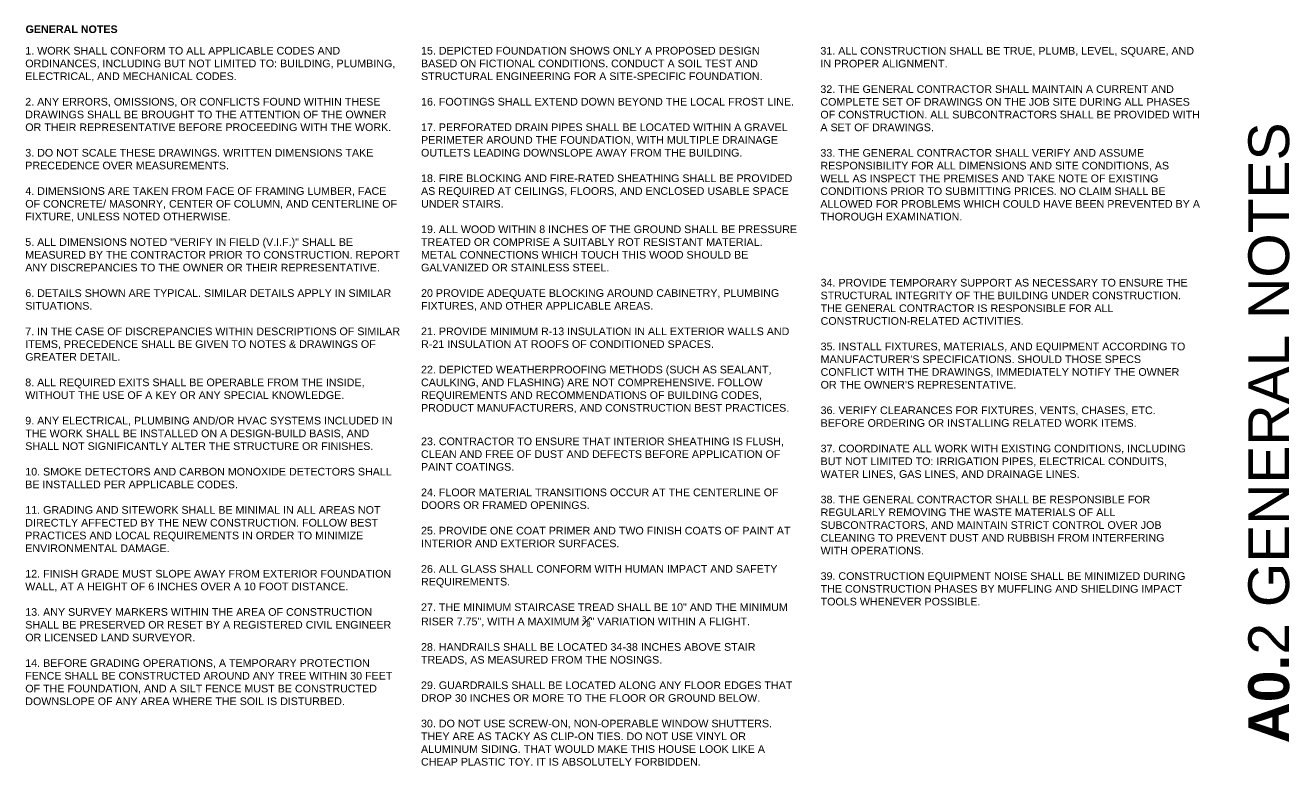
# Model space of a CAD drawing. Header units: inches. Extents: x -54 to 15382, y 469 to 41738.
# Drawn here: x 3360 to 4847, y 7831 to 8702 of the extents above; entities that cross this region are included whole.
import ezdxf

# ---------------------------------------------------------------- set-up
doc = ezdxf.new("R2010")
doc.units = ezdxf.units.IN
doc.header["$MEASUREMENT"] = 0
doc.layers.get('0').update_dxf_attribs({"lineweight": 9})
doc.layers.add('A-TEXTx', color=7, linetype='Continuous', lineweight=18)
doc.styles.get("Standard").update_dxf_attribs({"font": 'arial.ttf'})

msp = doc.modelspace()

# ---------------------------------------------------------------- texts
at = {"ltscale": 0.5, "insert": (4822.4661325, 8222.5008975), "char_height": 48, "attachment_point": 5, "rotation": 90}
msp.add_mtext('{\\fArial|b1|i0|c0|p34;A0.\\fArial|b0|i0|c1|p0;2 GENERAL NOTES}', dxfattribs=at)
at = {"layer": 'A-TEXTx', "ltscale": 0.5, "attachment_point": 1}
for s, insert, char_height, width in [('{\\fArial|b1|i0|c0|p34;\\H0.5x;GENERAL NOTES}', (3360.239742, 8701.8133935), 18, 335.760336478), ('{\\fArial|b0|i0|c0|p34;\\H0.5x;1. WORK SHALL CONFORM TO ALL APPLICABLE CODES AND ORDINANCES, INCLUDING BUT NOT LIMITED TO: BUILDING, PLUMBING, ELECTRICAL, AND MECHANICAL CODES. \\P\\fLucida Grande|b0|i0|c0|p34;\u2028\\P\\fArial|b0|i0|c0|p34;2. ANY ERRORS, OMISSIONS, OR CONFLICTS FOUND WITHIN THESE DRAWINGS SHALL BE BROUGHT TO THE ATTENTION OF THE OWNER OR THEIR REPRESENTATIVE BEFORE PROCEEDING WITH THE WORK.\\P\\fLucida Grande|b0|i0|c0|p34;\u2028\\P\\fArial|b0|i0|c0|p34;3. DO NOT SCALE THESE DRAWINGS. WRITTEN DIMENSIONS TAKE PRECEDENCE OVER MEASUREMENTS.\\P\\fLucida Grande|b0|i0|c0|p34;\u2028\\P\\fArial|b0|i0|c0|p34;4. DIMENSIONS ARE TAKEN FROM FACE OF FRAMING LUMBER, FACE OF CONCRETE/ MASONRY, CENTER OF COLUMN, AND CENTERLINE OF FIXTURE, UNLESS NOTED OTHERWISE.\\P\\fLucida Grande|b0|i0|c0|p34;\u2028\\P\\fArial|b0|i0|c0|p34;5. ALL DIMENSIONS NOTED "VERIFY IN FIELD (V.I.F.)" SHALL BE MEASURED BY THE CONTRACTOR PRIOR TO CONSTRUCTION. REPORT ANY DISCREPANCIES TO THE OWNER OR THEIR REPRESENTATIVE.\\P\\fLucida Grande|b0|i0|c0|p34;\u2028\\P\\fArial|b0|i0|c0|p34;6. DETAILS SHOWN ARE TYPICAL. SIMILAR DETAILS APPLY IN SIMILAR SITUATIONS.\\P\\fLucida Grande|b0|i0|c0|p34;\u2028\\P\\fArial|b0|i0|c0|p34;7. IN THE CASE OF DISCREPANCIES WITHIN DESCRIPTIONS OF SIMILAR ITEMS, PRECEDENCE SHALL BE GIVEN TO NOTES & DRAWINGS OF GREATER DETAIL.\\P\\fLucida Grande|b0|i0|c0|p34;\u2028\\P\\fArial|b0|i0|c0|p34;8. ALL REQUIRED EXITS SHALL BE OPERABLE FROM THE INSIDE, WITHOUT THE USE OF A KEY OR ANY SPECIAL KNOWLEDGE. \\P\\fLucida Grande|b0|i0|c0|p34;\u2028\\P\\fArial|b0|i0|c0|p34;9. ANY ELECTRICAL, PLUMBING AND/OR HVAC SYSTEMS INCLUDED IN THE WORK SHALL BE INSTALLED ON A DESIGN-BUILD BASIS, AND SHALL NOT SIGNIFICANTLY ALTER THE STRUCTURE OR FINISHES.\\P\\P10. SMOKE DETECTORS AND CARBON MONOXIDE DETECTORS SHALL BE INSTALLED PER APPLICABLE CODES.\\P\\P11. GRADING AND SITEWORK SHALL BE MINIMAL IN ALL AREAS NOT DIRECTLY AFFECTED BY THE NEW CONSTRUCTION. FOLLOW BEST PRACTICES AND LOCAL REQUIREMENTS IN ORDER TO MINIMIZE ENVIRONMENTAL DAMAGE.\\P\\P12. FINISH GRADE MUST SLOPE AWAY FROM EXTERIOR FOUNDATION WALL, AT A HEIGHT OF 6 INCHES OVER A 10 FOOT DISTANCE.\\P\\P13. ANY SURVEY MARKERS WITHIN THE AREA OF CONSTRUCTION SHALL BE PRESERVED OR RESET BY A REGISTERED CIVIL ENGINEER OR LICENSED LAND SURVEYOR.\\P\\P14. BEFORE GRADING OPERATIONS, A TEMPORARY PROTECTION FENCE SHALL BE CONSTRUCTED AROUND ANY TREE WITHIN 30 FEET OF THE FOUNDATION, AND A SILT FENCE MUST BE CONSTRUCTED DOWNSLOPE OF ANY AREA WHERE THE SOIL IS DISTURBED.}', (3359.8748066, 8676.5482741), 18, 440.88108746), ('{\\fArial|b0|i0|c0|p34;15. DEPICTED FOUNDATION SHOWS ONLY A PROPOSED DESIGN BASED ON FICTIONAL CONDITIONS. CONDUCT A SOIL TEST AND STRUCTURAL ENGINEERING FOR A SITE-SPECIFIC FOUNDATION.\\P\\P16. FOOTINGS SHALL EXTEND DOWN BEYOND THE LOCAL FROST LINE. \\P\\P17. PERFORATED DRAIN PIPES SHALL BE LOCATED WITHIN A GRAVEL PERIMETER AROUND THE FOUNDATION, WITH MULTIPLE DRAINAGE OUTLETS LEADING DOWNSLOPE AWAY FROM THE BUILDING.\\P\\P\\H1.00001x;18. FIRE BLOCKING AND FIRE-RATED SHEATHING SHALL BE PROVIDED AS REQUIRED AT CEILINGS, FLOORS, AND ENCLOSED USABLE SPACE UNDER STAIRS.\\P\\fLucida Grande|b0|i0|c0|p34;\u2028\\P\\fArial|b0|i0|c0|p34;\\H0.99999x;19. ALL WOOD WITHIN 8 INCHES OF THE GROUND SHALL BE PRESSURE TREATED OR COMPRISE A SUITABLY ROT RESISTANT MATERIAL. METAL CONNECTIONS WHICH TOUCH THIS WOOD SHOULD BE GALVANIZED OR STAINLESS STEEL.\\P\\P20 PROVIDE ADEQUATE BLOCKING AROUND CABINETRY, PLUMBING FIXTURES, AND OTHER APPLICABLE AREAS.\\P\\P21. PROVIDE MINIMUM R-13 INSULATION IN ALL EXTERIOR WALLS AND R-21 INSULATION AT ROOFS OF CONDITIONED SPACES.\\P\\P22. DEPICTED WEATHERPROOFING METHODS (SUCH AS SEALANT, CAULKING, AND FLASHING) ARE NOT COMPREHENSIVE. FOLLOW REQUIREMENTS AND RECOMMENDATIONS OF BUILDING CODES, PRODUCT MANUFACTURERS, AND CONSTRUCTION BEST PRACTICES.}', (3825.2892869, 8676.567301), 9, 442.850099748), ('{\\fArial|b0|i0|c0|p34;\\H0.5x;31. ALL CONSTRUCTION SHALL BE TRUE, PLUMB, LEVEL, SQUARE, AND IN PROPER ALIGNMENT.\\P\\P32. THE GENERAL CONTRACTOR SHALL MAINTAIN A CURRENT AND COMPLETE SET OF DRAWINGS ON THE JOB SITE DURING ALL PHASES OF CONSTRUCTION. ALL SUBCONTRACTORS SHALL BE PROVIDED WITH A SET OF DRAWINGS.\\P\\fLucida Grande|b0|i0|c0|p34;\u2028\\P\\fArial|b0|i0|c0|p34;33. THE GENERAL CONTRACTOR SHALL VERIFY AND ASSUME RESPONSIBILITY FOR ALL DIMENSIONS AND SITE CONDITIONS, AS WELL AS INSPECT THE PREMISES AND TAKE NOTE OF EXISTING CONDITIONS PRIOR TO SUBMITTING PRICES. NO CLAIM SHALL BE ALLOWED FOR PROBLEMS WHICH COULD HAVE BEEN PREVENTED BY A THOROUGH EXAMINATION.}', (4294.8968831, 8676.4075576), 18, 445.390815936), ("{\\fArial|b0|i0|c0|p34;\\H0.500006x;34. PROVIDE TEMPORARY SUPPORT AS NECESSARY TO ENSURE THE STRUCTURAL INTEGRITY OF THE BUILDING UNDER CONSTRUCTION. THE GENERAL CONTRACTOR IS RESPONSIBLE FOR ALL CONSTRUCTION-RELATED ACTIVITIES.\\P\\P\\H0.999988x;35. INSTALL FIXTURES, MATERIALS, AND EQUIPMENT ACCORDING TO MANUFACTURER'S SPECIFICATIONS. SHOULD THOSE SPECS CONFLICT WITH THE DRAWINGS, IMMEDIATELY NOTIFY THE OWNER OR THE OWNER'S REPRESENTATIVE.\\P\\fLucida Grande|b0|i0|c0|p34;\\P\\fArial|b0|i0|c0|p34;\\H1.00001x;36. VERIFY CLEARANCES FOR FIXTURES, VENTS, CHASES, ETC. BEFORE ORDERING OR INSTALLING RELATED WORK ITEMS.\\P\\fLucida Grande|b0|i0|c0|p34;\\P\\fArial|b0|i0|c0|p34;\\H0.99999x;37. COORDINATE ALL WORK WITH EXISTING CONDITIONS, INCLUDING BUT NOT LIMITED TO: IRRIGATION PIPES, ELECTRICAL CONDUITS, WATER LINES, GAS LINES, AND DRAINAGE LINES.\\P\\fLucida Grande|b0|i0|c0|p34;\\H1.00001x;\u2028\\P\\fArial|b0|i0|c0|p34;38. THE GENERAL CONTRACTOR SHALL BE RESPONSIBLE FOR REGULARLY REMOVING THE WASTE MATERIALS OF ALL SUBCONTRACTORS, AND MAINTAIN STRICT CONTROL OVER JOB CLEANING TO PREVENT DUST AND RUBBISH FROM INTERFERING WITH OPERATIONS.\\P\\fLucida Grande|b0|i0|c0|p34;\u2028\\P\\fArial|b0|i0|c0|p34;39. CONSTRUCTION EQUIPMENT NOISE SHALL BE MINIMIZED DURING THE CONSTRUCTION PHASES BY MUFFLING AND SHIELDING IMPACT TOOLS WHENEVER POSSIBLE.}", (4295.1618855, 8403.7097268), 18, 438.613467157), ('{\\A1;\\fArial|b0|i0|c0|p34;\\H0.5x;23. CONTRACTOR TO ENSURE THAT INTERIOR SHEATHING IS FLUSH, CLEAN AND FREE OF DUST AND DEFECTS BEFORE APPLICATION OF PAINT COATINGS.\\P\\P24. FLOOR MATERIAL TRANSITIONS OCCUR AT THE CENTERLINE OF DOORS OR FRAMED OPENINGS.\\P\\P25. PROVIDE ONE COAT PRIMER AND TWO FINISH COATS OF PAINT AT INTERIOR AND EXTERIOR SURFACES.\\P\\fLucida Grande|b0|i0|c0|p34;\u2028\\P\\fArial|b0|i0|c0|p34;26. ALL GLASS SHALL CONFORM WITH HUMAN IMPACT AND SAFETY  REQUIREMENTS.\\P\\P27. THE MINIMUM STAIRCASE TREAD SHALL BE 10" AND THE MINIMUM RISER 7.75", WITH A MAXIMUM {\\H0.7x;\\S3#8;}" VARIATION WITHIN A FLIGHT.\\P\\P28. HANDRAILS SHALL BE LOCATED 34-38 INCHES ABOVE STAIR TREADS, AS MEASURED FROM THE NOSINGS.\\P\\P29. GUARDRAILS SHALL BE LOCATED ALONG ANY FLOOR EDGES THAT DROP 30 INCHES OR MORE TO THE FLOOR OR GROUND BELOW.\\P\\P30. DO NOT USE SCREW-ON, NON-OPERABLE WINDOW SHUTTERS. THEY ARE AS TACKY AS CLIP-ON TIES. DO NOT USE VINYL OR ALUMINUM SIDING. THAT WOULD MAKE THIS HOUSE LOOK LIKE A CHEAP PLASTIC TOY. IT IS ABSOLUTELY FORBIDDEN. }', (3825.2558318, 8217.1101927), 18, 436.427879363)]:
    msp.add_mtext(s, dxfattribs=dict(at, insert=insert, char_height=char_height, width=width))

doc.saveas('drawing.dxf')
